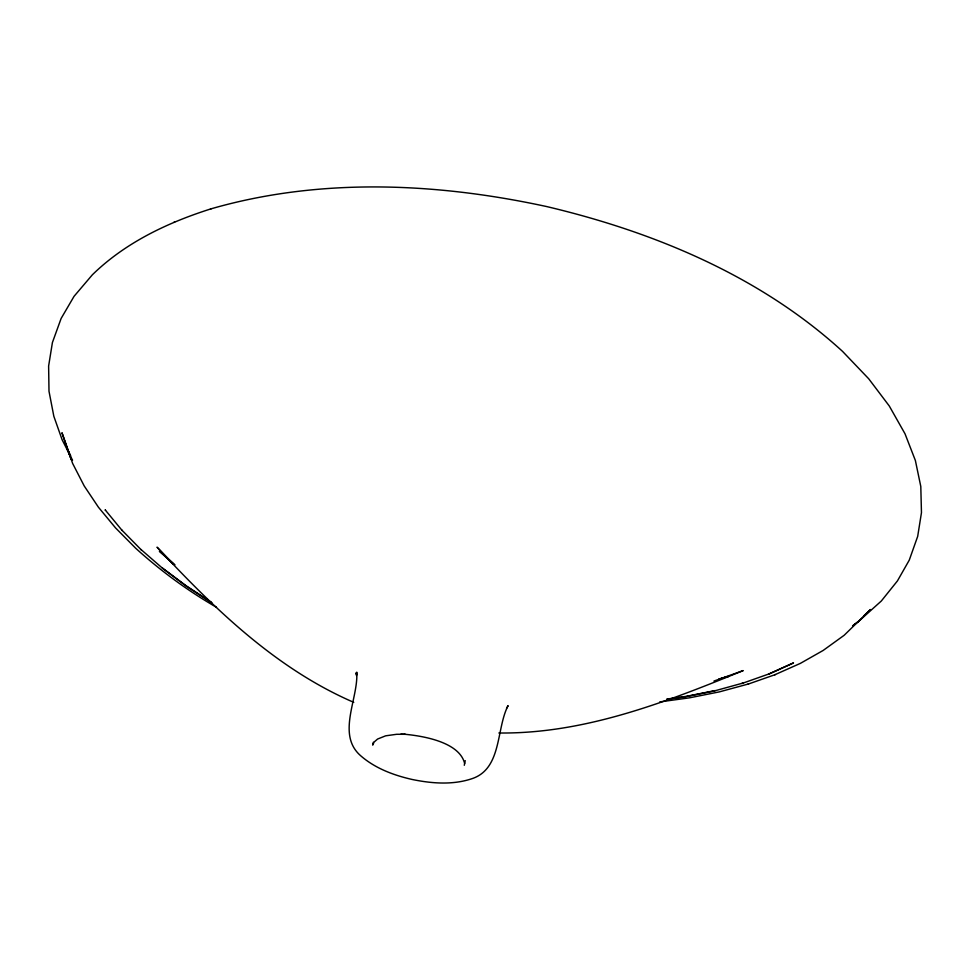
<?xml version="1.0" encoding="UTF-8"?>
<svg xmlns="http://www.w3.org/2000/svg" width="970" height="970" viewBox="0 0 970 970"><rect width="100%" height="100%" fill="white"/><g stroke="black" fill="none" stroke-linecap="round" stroke-linejoin="round"><path stroke-width="1.45" d="M356.584 674.368L356.742 672.149C358.609 698.436 336.154 734.581 360.755 755.812C375.135 768.349 393.529 775.212 411.911 779.419C431.965 783.578 453.548 785.263 473.166 778.279C501.963 767.597 496.216 728.276 508.098 705.639L506.558 708.27M464.291 765.294L465.224 760.625M373.317 742.268L372.674 745.093L374.178 741.989L377.585 739.043L385.66 735.818L396.682 734.29L405.205 734.302L400.865 734.181M855.807 623.346L852.642 626.305L855.698 623.613M864.246 615.441L870.575 609.512L844.155 635.289L823.142 650.458L800.383 663.371L774.739 674.793M856.777 622.764L858.947 621.079L856.595 622.788M852.594 625.795L856.146 623.213M858.511 621.503L881.318 601.012L897.444 580.897L909.254 560.151L917.681 536.386L921.464 512.645L920.797 486.479L915.377 460.495L905.01 433.784L889.272 405.981L868.708 378.773L842.554 351.395C760.262 276.123 654.265 232.036 546.837 206.598C436.803 182.712 320.233 177.352 211.133 208.805L210.514 209.023M211.133 208.805C167.664 222.566 125.251 242.621 92.332 274.825L74.059 296.323L61.122 318.463L52.416 342.531L48.621 366.029L48.997 391.249L53.835 416.275L62.104 439.725L72.544 460.229M768.616 674.138L793.509 662.91L769.598 673.713L741.807 683.535M713.956 681.061L743.19 670.597C665.311 702.341 584.352 734.011 498.859 732.993M174.127 222.081L174.794 221.839M659.782 701.904L689.415 697.842L719.364 691.877L748.513 683.971M747.882 684.202L775.418 674.55M719.267 679.182L728.676 676.332L718.94 679.012M667.202 699.321L684.614 696.933L714.405 690.943M713.92 691.077L743.238 682.989M715.217 690.567L685.778 696.448L666.814 699.067M405.108 734.29C425.43 736.242 459.562 742.717 464.654 763.463M353.747 702.341C275.892 668.694 213.97 608.42 157.043 547.177L173.678 564.261L159.371 551.178L174.976 564.831M216.504 607.293C187.537 590.621 160.474 570.712 135.715 548.268L115.539 527.898L98.455 507.261L84.22 485.97L72.605 463.393L61.959 432.753L71.198 459.137L66.603 447.679L70.664 455.645M211.387 602.309L185.876 585.589L162.22 567.85M212.2 603.17L186.798 586.523L163.251 568.881L141.002 549.517M121.783 530.032L141.341 549.942M122.147 530.493L105.124 509.82L105.524 510.305M356.511 675.071L356.172 672.744L356.511 675.484"/></g></svg>
